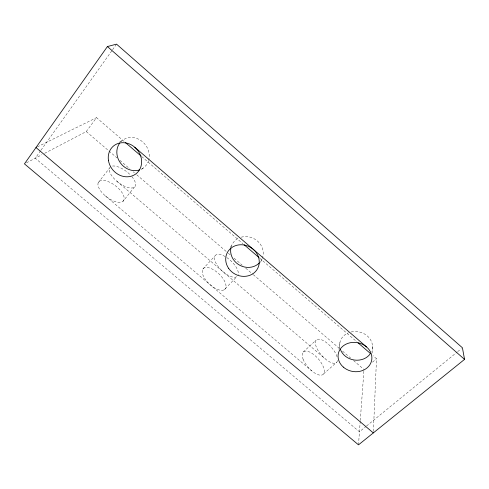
<?xml version="1.0" encoding="UTF-8"?>
<svg xmlns="http://www.w3.org/2000/svg" width="489" height="489" viewBox="0 0 489 489"><rect width="100%" height="100%" fill="white"/><g stroke="black" fill="none" stroke-linecap="round" stroke-linejoin="round"><path stroke-width="0.37" stroke-dasharray="2.44 1.83" d="M373.388 431.39L376.506 358.724L373.034 355.735M372.135 353.015L372.508 346.267M358.498 444.856L360.222 421.261M360.277 420.503L363.889 371.035M338.975 349.378L340.026 342.013M260.448 262.397L261.682 259.69M230.172 247.776L232.061 244.567M40.563 150.777L35.263 158.222L359.452 431.787L365.961 426.475M41.009 150.16L112.122 50.343M112.568 49.725L116.541 44.144M44.609 153.338L86.272 131.559L96.516 117.66L124.285 141.565M98.216 182.69L109.518 168.124M122.996 201.297A15.593 7.103 37.2 0 0 109.872 182.318A15.593 7.103 37.2 0 0 100.331 190.447A15.593 7.103 37.2 0 0 122.996 201.297L134.475 187.091M202.813 269.115L215.013 255.881M224.28 289.739A14.982 6.974 43.2 0 0 214.384 270.295A14.982 6.974 43.2 0 0 203.644 276.64A14.982 6.974 43.2 0 0 224.28 289.739L236.908 276.548M303.18 352.068L316.194 340.069M323.51 374.006L336.823 362.172M372.526 362.16L376.506 358.724M366.554 425.992L457.093 352.129M457.68 351.646L461.231 348.749M141.315 169.561L143.106 168.155M119.756 141.981L122.782 140.092M26.467 162.819L41.92 154.738M37.353 146.877L96.516 117.66M105.343 195.869L311.719 370.845M116.877 181.266L325.13 358.779M86.272 131.559L117.005 157.886M119.903 160.374L129.756 168.815M133.234 171.798L134.396 172.794M136.718 174.781L227.746 252.77M228.326 253.271L230.643 255.258M234.127 258.235L242.244 265.191M245.722 268.174L252.679 274.133M253.259 274.629L339.653 348.651M342.551 351.133L350.668 358.089M353.565 360.57L364.005 369.513M141.639 156.511L242.874 243.669M259.653 258.113L356.836 341.793M148.583 160.606A17.335 15.434 50.7 0 1 141.37 169.17M120.746 141.877A17.335 15.434 50.7 0 1 140.532 140.282A17.335 15.434 50.7 0 1 148.772 159.934M262.232 258.498A16.632 15.08 27.5 0 1 260.246 261.896M231.126 247.024A16.632 15.08 27.5 0 1 239.237 237.862M241.193 237.177A16.632 15.08 27.5 0 1 258.186 241.719A16.632 15.08 27.5 0 1 262.471 257.88M351.163 331.964A16.51 14.26 10.9 0 1 367.911 336.493A16.51 14.26 10.9 0 1 371.567 351.389M339.818 347.196A16.51 14.26 10.9 0 1 348.498 332.801M131.871 176.621A15.77 6.815 37.6 0 1 132.629 187.91A15.77 6.815 37.6 0 1 115.306 179.842A15.77 6.815 37.6 0 1 110.63 166.725M112.537 166.034A15.77 6.815 37.6 0 1 130.881 175.496M236.737 276.731A15.153 6.687 43.2 0 1 216.107 263.443A15.153 6.687 43.2 0 1 226.175 257.165M226.786 257.562A15.153 6.687 43.2 0 1 237.941 275.466M337.489 360.491A15.141 6.32 48.4 0 1 320.747 354.293A15.141 6.32 48.4 0 1 320.173 339.342A15.141 6.32 48.4 0 1 337.398 358.186M303.076 359.134A14.976 6.589 48.7 0 0 322.074 374.99A14.976 6.589 48.7 0 0 314.629 355.271A14.976 6.589 48.7 0 0 303.076 359.134"/><path stroke-width="0.73" d="M107.415 46.553L24.45 163.87L358.498 444.856L464.55 359.384L462.417 347.783L116.541 44.144L107.415 46.553L464.55 359.384M35.997 147.544L373.327 432.906M134.781 147.256L366.536 346.939M125.441 142.562L141.058 156.009M244.029 244.665L259.072 257.617M357.991 342.789L370.723 353.743M139.493 169.927A17.335 15.434 50.7 0 1 120.416 162.929A17.335 15.434 50.7 0 1 119.872 142.904M259.378 262.886A16.632 15.08 27.5 0 1 240.105 265.441A16.632 15.08 27.5 0 1 230.832 248.314M370.515 353.4A16.51 14.26 10.9 0 1 354.482 360.051A16.51 14.26 10.9 0 1 340.393 349.409M108.424 160.251A17.879 15.825 50.1 0 0 135.349 174.267A17.879 15.825 50.1 0 0 131.046 144.726A17.879 15.825 50.1 0 0 108.424 160.251M228.693 268.455A17.139 15.446 27.5 0 0 257.672 268.492A17.139 15.446 27.5 0 0 241.071 244.744A17.139 15.446 27.5 0 0 228.693 268.455M343.327 367.092A17.005 14.584 11.2 0 0 371.426 361.316A17.005 14.584 11.2 0 0 350.167 342.752A17.005 14.584 11.2 0 0 343.327 367.092"/></g></svg>
